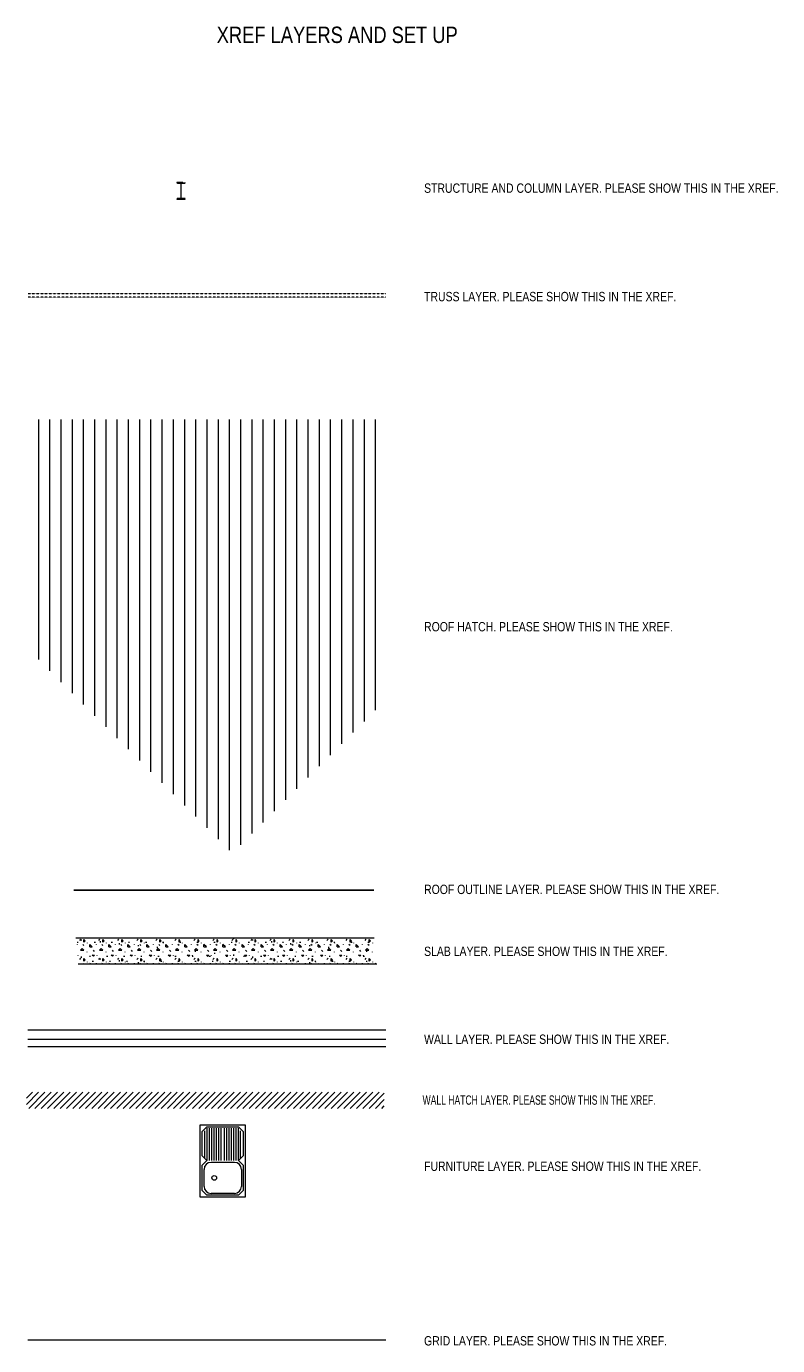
# Model space of a CAD drawing. Header units: millimetres. Extents: x 141 to 153906, y 19826 to 64501.
# Drawn here: x 77259 to 85286, y 42452 to 56559 of the extents above; entities that cross this region are included whole.
import ezdxf

# ---------------------------------------------------------------- set-up
doc = ezdxf.new("R2010")
doc.units = ezdxf.units.MM
for name, pattern in [('HD', [3.3, 1.8, -1.5]), ('HID', [3.5, 2, -1.5]), ('SCEN', [9, 6, -1, 1, -1])]:
    doc.linetypes.add(name, pattern=pattern)
for name, color, linetype in [('Hvac-Notes', 7, 'Continuous'), ('Hvac-TextLabel2', 2, 'Continuous'), ('Xref-Furniture', 9, 'Continuous'), ('Xref-Grid', 1, 'SCEN'), ('Xref-Roof', 8, 'Continuous'), ('Xref-RoofHatch', 254, 'Continuous'), ('Xref-Slab', 8, 'Continuous'), ('Xref-Structure', 30, 'HID'), ('Xref-Truss', 30, 'HD'), ('Xref-WallHatch', 254, 'Continuous'), ('Xref-Walls', 8, 'Continuous')]:
    doc.layers.add(name, color=color, linetype=linetype)
doc.styles.add('_Arial', font='arial.ttf')
doc.styles.add('HVACS', font='ARIALN.TTF', dxfattribs={"width": 0.8})

# ---------------------------------------------------------------- blocks, each defined once
blk = doc.blocks.new('180TFC')
at = {"color": 0}
for p, q in [((44.45, 0), (-44.45, 0)), ((-44.45, 0), (-44.45, -2.354)), ((44.45, -2.354), (44.45, 0)), ((-41.711, -5.343), (-8.39, -6.338)), ((-2, -13.311), (-2, -164.489)), ((2, -164.489), (2, -13.311)), ((8.39, -6.338), (41.711, -5.343)), ((-44.45, -175.446), (-44.45, -177.8)), ((-44.45, -177.8), (44.45, -177.8)), ((-8.39, -171.462), (-41.711, -172.457)), ((41.711, -172.457), (8.39, -171.462)), ((44.45, -177.8), (44.45, -175.446))]:
    blk.add_line(p, q, dxfattribs=at)
for centre, radius, start, end in [((-41.45, -2.354), 3, 180, 265), ((-9, -13.311), 7, 0, 85), ((9, -13.311), 7, 95, 180), ((41.45, -2.354), 3, 275, 0), ((-41.45, -175.446), 3, 95, 180), ((-9, -164.489), 7, 275, 0), ((9, -164.489), 7, 180, 265), ((41.45, -175.446), 3, 0, 85)]:
    blk.add_arc(centre, radius, start, end, dxfattribs=at)

msp = doc.modelspace()

# ---------------------------------------------------------------- hatches: boundary and pattern name
at = {"layer": 'Xref-WallHatch'}
h = msp.add_hatch(dxfattribs=at)
h.set_pattern_fill('CONCRETE1', color=256, scale=10)
h.set_pattern_definition([(0, (-40325.1, 197084.74), (203.2, 203.2), [25.4, -177.8]), (90, (-40325.1, 197084.74), (-203.2, 203.2), [25.4, -177.8]), (135, (-40299.7, 197084.74), (-203.2, 7e-14), [35.92103, -251.44718]), (0, (-40299.7, 197199.04), (203.2, 203.2), [25.4, -177.8]), (45, (-40287, 197186.34), (6e-14, 203.2), [17.9605, -269.40768]), (135, (-40287, 197186.34), (-203.2, 7e-14), [17.9605, -269.40768]), (0, (-40223.5, 197249.84), (203.2, 203.2), [35.92103, -167.27897]), (45, (-40223.5, 197249.84), (6e-14, 203.2), [25.4, -261.9682]), (135, (-40187.59, 197249.84), (-203.2, 7e-14), [25.4, -261.9682]), (90, (-40185.4, 197135.54), (-203.2, 203.2), [25.4, -177.8]), (45, (-40185.4, 197135.54), (6e-14, 203.2), [17.9605, -269.40768]), (135, (-40172.7, 197148.24), (-203.2, 7e-14), [17.9605, -269.40768]), (0, (-40299.7, 197135.54), (203.2, 203.2), [12.7, -170.18]), (0, (-40147.3, 197186.34), (203.2, 203.2), [12.7, -170.18]), (90, (-40210.8, 197211.74), (-203.2, 203.2), [12.7, -170.18]), (135, (-40185.4, 197097.44), (-203.2, 7e-14), [17.9605, -269.40768]), (135, (-40274.3, 197237.14), (-203.2, 7e-14), [17.9605, -269.40768]), (45, (-40229.86, 197151.42), (6e-14, 203.2), [17.9605, -269.40768]), (90, (-40255.26, 197110.14), (-203.2, 203.2), [3.175, -200.025]), (90, (-40245.73, 197195.87), (-203.2, 203.2), [3.175, -200.025]), (90, (-40150.48, 197230.8), (-203.2, 203.2), [3.175, -200.025]), (90, (-40147.3, 197122.84), (-203.2, 203.2), [3.175, -200.025])])
h.paths.add_polyline_path([(81002.4, 46532.9), (80976.5, 46807.9), (77786.5, 46807.9), (77812.4, 46532.9)])
h = msp.add_hatch(dxfattribs=at)
h.set_pattern_fill('ANSI31', color=256, scale=15, style=0)
h.set_pattern_definition([(45, (-24818.085, -35696.49), (-33.67596, 33.67596), [])])
h.paths.add_polyline_path([(81083.5, 45161.3), (77259.4, 45161.3), (77259.4, 44987.4), (81083.5, 44987.4)])

# ---------------------------------------------------------------- linework, layer by layer
at = {"layer": 'Xref-Furniture'}
for p, q in [((79117, 44039.5, 100.5), (79117, 44811.5, 100.5)), ((79117, 44811.5, 100.5), (79597, 44811.5, 100.5)), ((79187, 44791.5, 100.5), (79137, 44741.5, 100.5)), ((79137, 44481.5, 100.5), (79137, 44741.5, 100.5)), ((79167, 44451.5, 100.5), (79167, 44748.8, 100.5)), ((79187, 44791.5, 100.5), (79527, 44791.5, 100.5)), ((79192, 44431.5, 100.5), (79192, 44776.8, 100.5)), ((79217, 44431.5, 100.5), (79217, 44776.8, 100.5)), ((79242, 44431.5, 100.5), (79242, 44776.8, 100.5)), ((79267, 44431.5, 100.5), (79267, 44776.8, 100.5)), ((79292, 44431.5, 100.5), (79292, 44776.8, 100.5)), ((79317, 44431.5, 100.5), (79317, 44776.8, 100.5)), ((79342, 44431.5, 100.5), (79342, 44776.8, 100.5)), ((79375, 44431.5, 100.5), (79375, 44776.8, 100.5)), ((79400, 44431.5, 100.5), (79400, 44776.8, 100.5)), ((79425, 44431.5, 100.5), (79425, 44776.8, 100.5)), ((79450, 44431.5, 100.5), (79450, 44776.8, 100.5)), ((79475, 44431.5, 100.5), (79475, 44776.8, 100.5)), ((79500, 44431.5, 100.5), (79500, 44776.8, 100.5)), ((79525, 44431.5, 100.5), (79525, 44776.8, 100.5)), ((79527, 44791.5, 100.5), (79577, 44741.5, 100.5)), ((79547, 44451.5, 100.5), (79547, 44748.8, 100.5)), ((79577, 44741.5, 100.5), (79577, 44481.5, 100.5)), ((79597, 44811.5, 100.5), (79597, 44039.5, 100.5)), ((79137, 44481.5, 100.5), (79187, 44431.5, 100.5)), ((79527, 44431.5, 100.5), (79577, 44481.5, 100.5)), ((79187, 44431.5, 100.5), (79137, 44381.5, 100.5)), ((79137, 44109.5, 100.5), (79137, 44381.5, 100.5)), ((79157, 44154.5, 100.5), (79157, 44336.5, 100.5)), ((79482, 44411.5, 100.5), (79232, 44411.5, 100.5)), ((79527, 44431.5, 100.5), (79577, 44381.5, 100.5)), ((79557, 44336.5, 100.5), (79557, 44154.5, 100.5)), ((79577, 44381.5, 100.5), (79577, 44109.5, 100.5)), ((79597, 44039.5, 100.5), (79117, 44039.5, 100.5)), ((79137, 44109.5, 100.5), (79187, 44059.5, 100.5)), ((79527, 44059.5, 100.5), (79187, 44059.5, 100.5)), ((79482, 44079.5, 100.5), (79232, 44079.5, 100.5)), ((79577, 44109.5, 100.5), (79527, 44059.5, 100.5))]:
    msp.add_line(p, q, dxfattribs=at)
msp.add_circle((79267, 44245.5, 100.5), 25, dxfattribs=at)
for centre, start, end in [((79232, 44336.5, 100.5), 90, 180), ((79482, 44336.5, 100.5), 0, 90), ((79232, 44154.5, 100.5), 180, 270), ((79482, 44154.5, 100.5), 270, 0)]:
    msp.add_arc(centre, 75, start, end, dxfattribs=at)
at = {"layer": 'Xref-Grid'}
msp.add_line((81099.7, 42509.3, 100.5), (77275.5, 42509.3, 100.5), dxfattribs=at)
at = {"layer": 'Xref-Roof', "linetype": 'Continuous', "lineweight": 35}
msp.add_line((77767.6, 47322.5), (80971.9, 47322.5), dxfattribs=at)
at = {"layer": 'Xref-RoofHatch'}
for p, q in [((77390.4, 49788.1, 100.5), (77390.4, 52356.2, 100.5)), ((77510.4, 49668.1, 100.5), (77510.4, 52356.2, 100.5)), ((77630.4, 49548.1, 100.5), (77630.4, 52356.2, 100.5)), ((77750.4, 49428.1, 100.5), (77750.4, 52356.2, 100.5)), ((77870.4, 49308.1, 100.5), (77870.4, 52356.2, 100.5)), ((77990.4, 49188.1, 100.5), (77990.4, 52356.2, 100.5)), ((78110.4, 49068.1, 100.5), (78110.4, 52356.2, 100.5)), ((78230.4, 48948.1, 100.5), (78230.4, 52356.2, 100.5)), ((78350.4, 48828.1, 100.5), (78350.4, 52356.2, 100.5)), ((78470.4, 48708.1, 100.5), (78470.4, 52356.2, 100.5)), ((78590.4, 48588.1, 100.5), (78590.4, 52356.2, 100.5)), ((78710.4, 48468.1, 100.5), (78710.4, 52356.2, 100.5)), ((78830.4, 48348.1, 100.5), (78830.4, 52356.2, 100.5)), ((78950.4, 48228.1, 100.5), (78950.4, 52356.2, 100.5)), ((79070.4, 48108.1, 100.5), (79070.4, 52356.2, 100.5)), ((79190.4, 47988.1, 100.5), (79190.4, 52356.2, 100.5)), ((79310.4, 47868.1, 100.5), (79310.4, 52356.2, 100.5)), ((79430.4, 47748.1, 100.5), (79430.4, 52356.2, 100.5)), ((79550.4, 47807.2, 100.5), (79550.4, 52356.2, 100.5)), ((79670.4, 47927.2, 100.5), (79670.4, 52356.2, 100.5)), ((79790.4, 48047.2, 100.5), (79790.4, 52356.2, 100.5)), ((79910.4, 48167.2, 100.5), (79910.4, 52356.2, 100.5)), ((80030.4, 48287.2, 100.5), (80030.4, 52356.2, 100.5)), ((80150.4, 48407.2, 100.5), (80150.4, 52356.2, 100.5)), ((80270.4, 48527.2, 100.5), (80270.4, 52356.2, 100.5)), ((80390.4, 48647.2, 100.5), (80390.4, 52356.2, 100.5)), ((80510.4, 48767.2, 100.5), (80510.4, 52356.2, 100.5)), ((80630.4, 48887.2, 100.5), (80630.4, 52356.2, 100.5)), ((80750.4, 49007.2, 100.5), (80750.4, 52356.2, 100.5)), ((80870.4, 49127.2, 100.5), (80870.4, 52356.2, 100.5)), ((80990.4, 49247.2, 100.5), (80990.4, 52356.2, 100.5))]:
    msp.add_line(p, q, dxfattribs=at)
at = {"layer": 'Xref-Slab'}
for p, q in [((80976.5, 46807.9, 100.5), (77786.5, 46807.9, 100.5)), ((77812.4, 46532.9, 100.5), (81002.4, 46532.9, 100.5))]:
    msp.add_line(p, q, dxfattribs=at)
at = {"layer": 'Xref-Truss'}
for p, q in [((81099.7, 53700.2, 100.5), (77275.5, 53700.2, 100.5)), ((81099.7, 53665.2, 100.5), (77275.5, 53665.2, 100.5))]:
    msp.add_line(p, q, dxfattribs=at)
at = {"layer": 'Xref-Walls'}
for p, q in [((81099.7, 45824, 100.5), (77275.5, 45824, 100.5)), ((77275.5, 45730.1, 100.5), (81099.7, 45730.1, 100.5)), ((77275.5, 45650.1, 100.5), (81099.7, 45650.1, 100.5))]:
    msp.add_line(p, q, dxfattribs=at)

# ---------------------------------------------------------------- block references
at = {"layer": 'Xref-Structure', "rotation": 180}
msp.add_blockref('180TFC', (78912.6, 54712, 100.5), dxfattribs=at)

# ---------------------------------------------------------------- texts
at = {"layer": 'Hvac-Notes', "linetype": 'Continuous', "char_height": 100, "attachment_point": 4, "style": '_Arial'}
for s, insert in [('\\W0.8;STRUCTURE AND COLUMN LAYER. PLEASE SHOW THIS IN THE XREF.', (81508.6, 54828.8, 100.5)), ('\\W0.8;TRUSS LAYER. PLEASE SHOW THIS IN THE XREF.', (81508.6, 53669.2, 100.5)), ('\\W0.8;ROOF HATCH. PLEASE SHOW THIS IN THE XREF.', (81508.6, 50138.8, 100.5)), ('\\W0.8;ROOF OUTLINE LAYER. PLEASE SHOW THIS IN THE XREF.', (81508.6, 47329.8, 100.5)), ('\\W0.8;SLAB LAYER. PLEASE SHOW THIS IN THE XREF.', (81508.6, 46667.3, 100.5)), ('\\W0.8;WALL LAYER. PLEASE SHOW THIS IN THE XREF.', (81508.6, 45727.3, 100.5)), ('\\W0.8;FURNITURE LAYER. PLEASE SHOW THIS IN THE XREF.', (81508.6, 44369.2, 100.5)), ('\\W0.8;GRID LAYER. PLEASE SHOW THIS IN THE XREF.', (81508.6, 42502.2, 100.5))]:
    msp.add_mtext_dynamic_manual_height_columns(s, width=5382.733, gutter_width=1, heights=[0], dxfattribs=dict(at, insert=insert))
at = {"layer": 'Hvac-Notes', "insert": (81492.4, 45127.5, 100.5), "char_height": 100, "attachment_point": 1, "style": 'HVACS'}
msp.add_mtext_dynamic_manual_height_columns('\\W0.8;WALL HATCH LAYER. PLEASE SHOW THIS IN THE XREF.', width=5382.733, gutter_width=1, heights=[0], dxfattribs=at)
at = {"layer": 'Hvac-TextLabel2', "color": 2, "insert": (79292.9, 56556.6, 100.5), "char_height": 175, "attachment_point": 1, "style": '_Arial'}
msp.add_mtext_dynamic_manual_height_columns('\\W0.8;XREF LAYERS AND SET UP', width=5076.311, gutter_width=1, heights=[0], dxfattribs=at)

doc.saveas('drawing.dxf')
